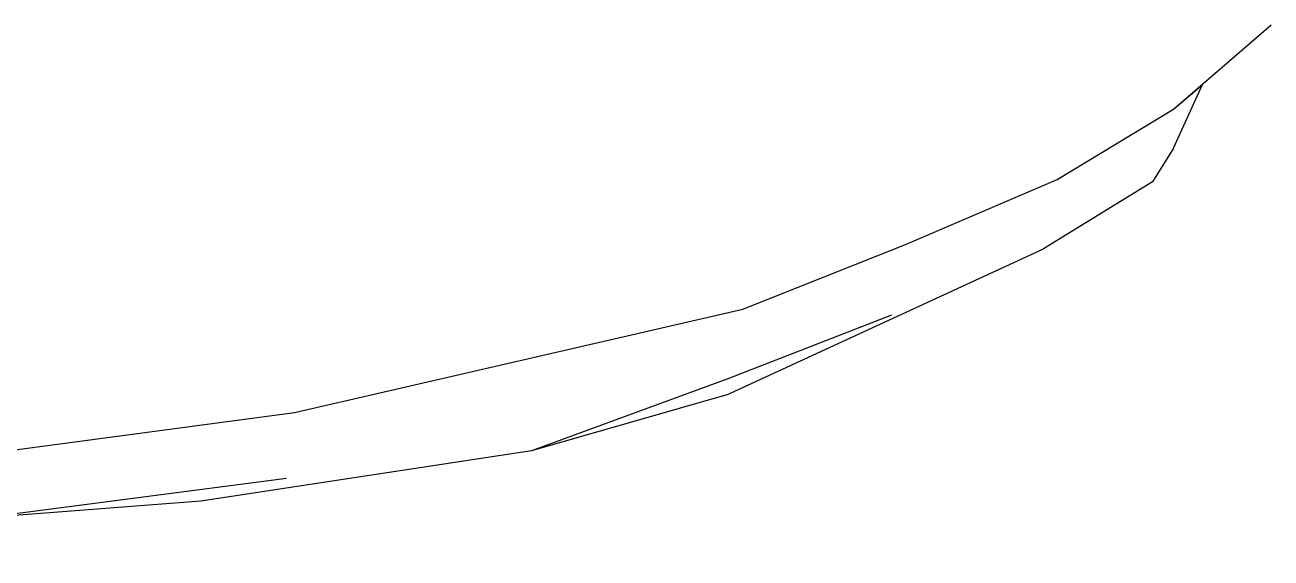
# Model space of a CAD drawing. Header units: millimetres. Extents: x 2336463 to 2579121, y 595385 to 778077.
# Drawn here: x 2526644.2 to 2526719.2, y 663916.2 to 663948.3 of the extents above; entities that cross this region are included whole.
import ezdxf

# ---------------------------------------------------------------- set-up
doc = ezdxf.new("R2010")
doc.units = ezdxf.units.MM
doc.header["$MEASUREMENT"] = 0
doc.linetypes.add('Wipeout_Contour', pattern=[1000, 0, -1000])
doc.layers.add('Интерьер - Мебель', color=7, linetype='Continuous')
doc.layers.add('Интерьер - Мебель_Ном._пера__62', color=7, linetype='Continuous', lineweight=25, true_color=0xaaaaaa)

msp = doc.modelspace()

# ---------------------------------------------------------------- wipeouts: each hides what was drawn before it
at = {"color": 254, "linetype": 'Wipeout_Contour', "lineweight": 0, "ltscale": 7837189.69663118}
msp.add_wipeout([(2526600.508, 663950.232), (2526600.147, 663935.505), (2526651.799, 663940.62)], dxfattribs=at).dxf.layer = 'Интерьер - Мебель'

# ---------------------------------------------------------------- next in the draw order: wipeouts: each hides what was drawn before it
at = {"color": 254, "linetype": 'Wipeout_Contour', "lineweight": 0, "ltscale": 7837244.094105326}
msp.add_wipeout([(2526600.508, 663950.232), (2526651.799, 663940.62), (2526652.135, 663955.143)], dxfattribs=at).dxf.layer = 'Интерьер - Мебель'

# ---------------------------------------------------------------- next in the draw order: wipeouts: each hides what was drawn before it
at = {"color": 254, "linetype": 'Wipeout_Contour', "lineweight": 0, "ltscale": 7837250.138928947}
msp.add_wipeout([(2526651.799, 663940.62), (2526623.895, 663924.432), (2526649.13, 663927.311)], dxfattribs=at).dxf.layer = 'Интерьер - Мебель'

# ---------------------------------------------------------------- next in the draw order: wipeouts: each hides what was drawn before it
at = {"color": 254, "linetype": 'Wipeout_Contour', "lineweight": 0, "ltscale": 7837205.406052353}
msp.add_wipeout([(2526600.147, 663935.505), (2526623.895, 663924.432), (2526651.799, 663940.62)], dxfattribs=at).dxf.layer = 'Интерьер - Мебель'

# ---------------------------------------------------------------- next in the draw order: wipeouts: each hides what was drawn before it
at = {"color": 254, "linetype": 'Wipeout_Contour', "lineweight": 0, "ltscale": 7837343.870072632}
msp.add_wipeout([(2526652.135, 663955.143), (2526651.799, 663940.62), (2526701.571, 663954.199)], dxfattribs=at).dxf.layer = 'Интерьер - Мебель'

# ---------------------------------------------------------------- next in the draw order: wipeouts: each hides what was drawn before it
at = {"color": 254, "linetype": 'Wipeout_Contour', "lineweight": 0, "ltscale": 7837386.290898498}
msp.add_wipeout([(2526701.571, 663954.199), (2526651.799, 663940.62), (2526700.187, 663943.583)], dxfattribs=at).dxf.layer = 'Интерьер - Мебель'

# ---------------------------------------------------------------- next in the draw order: wipeouts: each hides what was drawn before it
at = {"color": 254, "linetype": 'Wipeout_Contour', "lineweight": 0, "ltscale": 7837400.08773053}
msp.add_wipeout([(2526700.187, 663943.583), (2526675.884, 663932.055), (2526698.153, 663937.898)], dxfattribs=at).dxf.layer = 'Интерьер - Мебель'

# ---------------------------------------------------------------- next in the draw order: wipeouts: each hides what was drawn before it
at = {"color": 254, "linetype": 'Wipeout_Contour', "lineweight": 0, "ltscale": 7837303.182144782}
msp.add_wipeout([(2526651.799, 663940.62), (2526649.13, 663927.311), (2526675.884, 663932.055)], dxfattribs=at).dxf.layer = 'Интерьер - Мебель'

# ---------------------------------------------------------------- next in the draw order: wipeouts: each hides what was drawn before it
at = {"color": 254, "linetype": 'Wipeout_Contour', "lineweight": 0, "ltscale": 7837356.412458895}
msp.add_wipeout([(2526651.799, 663940.62), (2526675.884, 663932.055), (2526700.187, 663943.583)], dxfattribs=at).dxf.layer = 'Интерьер - Мебель'

# ---------------------------------------------------------------- next in the draw order: wipeouts: each hides what was drawn before it
at = {"color": 254, "linetype": 'Wipeout_Contour', "lineweight": 0, "ltscale": 7837449.799686821}
msp.add_wipeout([(2526701.571, 663954.199), (2526700.187, 663943.583), (2526714.311, 663949)], dxfattribs=at).dxf.layer = 'Интерьер - Мебель'

# ---------------------------------------------------------------- next in the draw order: wipeouts: each hides what was drawn before it
at = {"color": 254, "linetype": 'Wipeout_Contour', "lineweight": 0, "ltscale": 7837477.038662953}
msp.add_wipeout([(2526714.311, 663949), (2526712.377, 663943.622), (2526719.178, 663948.293)], dxfattribs=at).dxf.layer = 'Интерьер - Мебель'

# ---------------------------------------------------------------- next in the draw order: wipeouts: each hides what was drawn before it
at = {"color": 254, "linetype": 'Wipeout_Contour', "lineweight": 0, "ltscale": 7837439.193638114}
msp.add_wipeout([(2526698.153, 663937.898), (2526712.377, 663943.622), (2526700.187, 663943.583)], dxfattribs=at).dxf.layer = 'Интерьер - Мебель'

# ---------------------------------------------------------------- next in the draw order: wipeouts: each hides what was drawn before it
at = {"color": 254, "linetype": 'Wipeout_Contour', "lineweight": 0, "ltscale": 7837456.695478788}
msp.add_wipeout([(2526700.187, 663943.583), (2526712.377, 663943.622), (2526714.311, 663949)], dxfattribs=at).dxf.layer = 'Интерьер - Мебель'

# ---------------------------------------------------------------- next in the draw order: wipeouts: each hides what was drawn before it
at = {"color": 254, "linetype": 'Wipeout_Contour', "lineweight": 0, "ltscale": 7837459.244474096}
msp.add_wipeout([(2526713.313, 663943.215), (2526706.311, 663939.001), (2526712.377, 663943.622)], dxfattribs=at).dxf.layer = 'Интерьер - Мебель'

# ---------------------------------------------------------------- next in the draw order: wipeouts: each hides what was drawn before it
at = {"color": 254, "linetype": 'Wipeout_Contour', "lineweight": 0, "ltscale": 7837441.735446034}
msp.add_wipeout([(2526697.198, 663935.086), (2526706.311, 663939.001), (2526712.377, 663943.622)], dxfattribs=at).dxf.layer = 'Интерьер - Мебель'

# ---------------------------------------------------------------- next in the draw order: wipeouts: each hides what was drawn before it
at = {"color": 254, "linetype": 'Wipeout_Contour', "lineweight": 0, "ltscale": 7837406.002686864}
msp.add_wipeout([(2526698.153, 663937.898), (2526687.423, 663931.195), (2526697.198, 663935.086)], dxfattribs=at).dxf.layer = 'Интерьер - Мебель'

# ---------------------------------------------------------------- next in the draw order: wipeouts: each hides what was drawn before it
at = {"color": 254, "linetype": 'Wipeout_Contour', "lineweight": 0, "ltscale": 7837345.286336625}
msp.add_wipeout([(2526687.423, 663931.195), (2526660.463, 663924.98), (2526675.884, 663932.055)], dxfattribs=at).dxf.layer = 'Интерьер - Мебель'

# ---------------------------------------------------------------- next in the draw order: wipeouts: each hides what was drawn before it
at = {"color": 254, "linetype": 'Wipeout_Contour', "lineweight": 0, "ltscale": 7837252.939462764}
msp.add_wipeout([(2526623.069, 663919.968), (2526660.463, 663924.98), (2526649.13, 663927.311)], dxfattribs=at).dxf.layer = 'Интерьер - Мебель'

# ---------------------------------------------------------------- next in the draw order: wipeouts: each hides what was drawn before it
at = {"color": 254, "linetype": 'Wipeout_Contour', "lineweight": 0, "ltscale": 7837218.05677815}
msp.add_wipeout([(2526623.895, 663924.432), (2526649.13, 663927.311), (2526623.069, 663919.968)], dxfattribs=at).dxf.layer = 'Интерьер - Мебель'

# ---------------------------------------------------------------- next in the draw order: wipeouts: each hides what was drawn before it
at = {"color": 254, "linetype": 'Wipeout_Contour', "lineweight": 0, "ltscale": 7837307.266775321}
msp.add_wipeout([(2526649.13, 663927.311), (2526660.463, 663924.98), (2526675.884, 663932.055)], dxfattribs=at).dxf.layer = 'Интерьер - Мебель'

# ---------------------------------------------------------------- next in the draw order: wipeouts: each hides what was drawn before it
at = {"color": 254, "linetype": 'Wipeout_Contour', "lineweight": 0, "ltscale": 7837384.883183377}
msp.add_wipeout([(2526675.884, 663932.055), (2526687.423, 663931.195), (2526698.153, 663937.898)], dxfattribs=at).dxf.layer = 'Интерьер - Мебель'

# ---------------------------------------------------------------- next in the draw order: wipeouts: each hides what was drawn before it
at = {"color": 254, "linetype": 'Wipeout_Contour', "lineweight": 0, "ltscale": 7837434.05202169}
msp.add_wipeout([(2526698.153, 663937.898), (2526697.198, 663935.086), (2526712.377, 663943.622)], dxfattribs=at).dxf.layer = 'Интерьер - Мебель'

# ---------------------------------------------------------------- next in the draw order: wipeouts: each hides what was drawn before it
at = {"color": 254, "linetype": 'Wipeout_Contour', "lineweight": 0, "ltscale": 7837474.544216996}
msp.add_wipeout([(2526719.178, 663948.293), (2526712.377, 663943.622), (2526713.313, 663943.215)], dxfattribs=at).dxf.layer = 'Интерьер - Мебель'
at = {"color": 254, "linetype": 'Wipeout_Contour', "lineweight": 0, "ltscale": 7837408.537992861}
msp.add_wipeout([(2526686.444, 663926.037), (2526705.495, 663934.827), (2526696.358, 663930.825)], dxfattribs=at).dxf.layer = 'Интерьер - Мебель'

# ---------------------------------------------------------------- next in the draw order: wipeouts: each hides what was drawn before it
at = {"color": 254, "linetype": 'Wipeout_Contour', "lineweight": 0, "ltscale": 7837470.112548659}
msp.add_wipeout([(2526713.313, 663943.215), (2526713.313, 663940.878), (2526715.045, 663944.715)], dxfattribs=at).dxf.layer = 'Интерьер - Мебель'
at = {"color": 254, "linetype": 'Wipeout_Contour', "lineweight": 0, "ltscale": 10449834.9328127}
msp.add_wipeout([(2526674.715, 663922.672), (2526686.444, 663926.037), (2526696.358, 663930.825), (2526686.516, 663927.007)], dxfattribs=at).dxf.layer = 'Интерьер - Мебель'

# ---------------------------------------------------------------- next in the draw order: wipeouts: each hides what was drawn before it
at = {"color": 254, "linetype": 'Wipeout_Contour', "lineweight": 0, "ltscale": 7837459.20413733}
msp.add_wipeout([(2526706.311, 663939.001), (2526713.313, 663943.215), (2526713.313, 663940.878)], dxfattribs=at).dxf.layer = 'Интерьер - Мебель'
at = {"color": 254, "linetype": 'Wipeout_Contour', "lineweight": 0, "ltscale": 7837318.569823198}
msp.add_wipeout([(2526654.825, 663919.649), (2526659.985, 663921), (2526686.516, 663927.007)], dxfattribs=at).dxf.layer = 'Интерьер - Мебель'

# ---------------------------------------------------------------- next in the draw order: linework, layer by layer
at = {"layer": 'Интерьер - Мебель_Ном._пера__62', "color": 253, "linetype": 'Continuous', "lineweight": 25, "true_color": 0xaaaaaa}
msp.add_line((2526713.313, 663943.215), (2526719.178, 663948.293), dxfattribs=at)

# ---------------------------------------------------------------- next in the draw order: wipeouts: each hides what was drawn before it
at = {"color": 254, "linetype": 'Wipeout_Contour', "lineweight": 0, "ltscale": 7837451.765942209}
msp.add_wipeout([(2526713.313, 663940.878), (2526706.311, 663936.679), (2526706.311, 663939.001)], dxfattribs=at).dxf.layer = 'Интерьер - Мебель'
at = {"color": 254, "linetype": 'Wipeout_Contour', "lineweight": 0, "ltscale": 7837332.848554847}
msp.add_wipeout([(2526654.825, 663919.649), (2526686.516, 663927.007), (2526674.715, 663922.672)], dxfattribs=at).dxf.layer = 'Интерьер - Мебель'

# ---------------------------------------------------------------- next in the draw order: wipeouts: each hides what was drawn before it
at = {"color": 254, "linetype": 'Wipeout_Contour', "lineweight": 0, "ltscale": 7837433.704293368}
msp.add_wipeout([(2526706.311, 663939.001), (2526697.198, 663935.086), (2526706.311, 663936.679)], dxfattribs=at).dxf.layer = 'Интерьер - Мебель'
at = {"color": 254, "linetype": 'Wipeout_Contour', "lineweight": 0, "ltscale": 7837272.702843983}
msp.add_wipeout([(2526641.782, 663918.632), (2526654.825, 663919.649), (2526659.985, 663921)], dxfattribs=at).dxf.layer = 'Интерьер - Мебель'

# ---------------------------------------------------------------- next in the draw order: wipeouts: each hides what was drawn before it
at = {"color": 254, "linetype": 'Wipeout_Contour', "lineweight": 0, "ltscale": 7837424.323032372}
msp.add_wipeout([(2526697.198, 663932.777), (2526706.311, 663936.679), (2526697.198, 663935.086)], dxfattribs=at).dxf.layer = 'Интерьер - Мебель'

# ---------------------------------------------------------------- next in the draw order: wipeouts: each hides what was drawn before it
at = {"color": 254, "linetype": 'Wipeout_Contour', "lineweight": 0, "ltscale": 7837456.478180451}
msp.add_wipeout([(2526713.313, 663940.878), (2526712.052, 663938.851), (2526706.311, 663936.679)], dxfattribs=at).dxf.layer = 'Интерьер - Мебель'
at = {"color": 254, "linetype": 'Wipeout_Contour', "lineweight": 0, "ltscale": 7837403.647349302}
msp.add_wipeout([(2526687.423, 663931.195), (2526697.198, 663932.777), (2526697.198, 663935.086)], dxfattribs=at).dxf.layer = 'Интерьер - Мебель'

# ---------------------------------------------------------------- next in the draw order: linework, layer by layer
at = {"layer": 'Интерьер - Мебель_Ном._пера__62', "color": 253, "linetype": 'Continuous', "lineweight": 25, "true_color": 0xaaaaaa}
msp.add_line((2526713.313, 663940.878), (2526715.045, 663944.715), dxfattribs=at)

# ---------------------------------------------------------------- next in the draw order: wipeouts: each hides what was drawn before it
at = {"color": 254, "linetype": 'Wipeout_Contour', "lineweight": 0, "ltscale": 7837448.03744537}
msp.add_wipeout([(2526705.495, 663934.827), (2526706.311, 663936.679), (2526712.052, 663938.851)], dxfattribs=at).dxf.layer = 'Интерьер - Мебель'
at = {"color": 254, "linetype": 'Wipeout_Contour', "lineweight": 0, "ltscale": 7837393.629456198}
msp.add_wipeout([(2526697.198, 663932.777), (2526687.423, 663931.195), (2526687.423, 663928.874)], dxfattribs=at).dxf.layer = 'Интерьер - Мебель'

# ---------------------------------------------------------------- next in the draw order: linework, layer by layer
at = {"layer": 'Интерьер - Мебель_Ном._пера__62', "color": 253, "linetype": 'Continuous', "lineweight": 25, "true_color": 0xaaaaaa}
for p, q in [((2526706.311, 663939.001), (2526713.313, 663943.215)), ((2526713.313, 663940.878), (2526712.052, 663938.851))]:
    msp.add_line(p, q, dxfattribs=at)

# ---------------------------------------------------------------- next in the draw order: wipeouts: each hides what was drawn before it
at = {"color": 254, "linetype": 'Wipeout_Contour', "lineweight": 0, "ltscale": 7837431.384023212}
msp.add_wipeout([(2526697.198, 663932.777), (2526705.495, 663934.827), (2526706.311, 663936.679)], dxfattribs=at).dxf.layer = 'Интерьер - Мебель'
at = {"color": 254, "linetype": 'Wipeout_Contour', "lineweight": 0, "ltscale": 7837355.160088543}
msp.add_wipeout([(2526660.463, 663924.98), (2526687.423, 663931.195), (2526687.423, 663928.874)], dxfattribs=at).dxf.layer = 'Интерьер - Мебель'

# ---------------------------------------------------------------- next in the draw order: wipeouts: each hides what was drawn before it
at = {"color": 254, "linetype": 'Wipeout_Contour', "lineweight": 0, "ltscale": 7837421.052631592}
msp.add_wipeout([(2526697.198, 663932.777), (2526696.358, 663930.825), (2526705.495, 663934.827)], dxfattribs=at).dxf.layer = 'Интерьер - Мебель'
at = {"color": 254, "linetype": 'Wipeout_Contour', "lineweight": 0, "ltscale": 7837327.81386063}
msp.add_wipeout([(2526687.423, 663928.874), (2526660.463, 663922.636), (2526660.463, 663924.98)], dxfattribs=at).dxf.layer = 'Интерьер - Мебель'

# ---------------------------------------------------------------- next in the draw order: linework, layer by layer
at = {"layer": 'Интерьер - Мебель_Ном._пера__62', "color": 253, "linetype": 'Continuous', "lineweight": 25, "true_color": 0xaaaaaa}
for p, q in [((2526697.198, 663935.086), (2526706.311, 663939.001)), ((2526712.052, 663938.851), (2526705.495, 663934.827))]:
    msp.add_line(p, q, dxfattribs=at)

# ---------------------------------------------------------------- next in the draw order: wipeouts: each hides what was drawn before it
at = {"color": 254, "linetype": 'Wipeout_Contour', "lineweight": 0, "ltscale": 7837401.269349662}
msp.add_wipeout([(2526697.198, 663932.777), (2526687.423, 663928.874), (2526696.358, 663930.825)], dxfattribs=at).dxf.layer = 'Интерьер - Мебель'
at = {"color": 254, "linetype": 'Wipeout_Contour', "lineweight": 0, "ltscale": 7837262.382059368}
msp.add_wipeout([(2526660.463, 663924.98), (2526623.069, 663919.968), (2526660.463, 663922.636)], dxfattribs=at).dxf.layer = 'Интерьер - Мебель'

# ---------------------------------------------------------------- next in the draw order: wipeouts: each hides what was drawn before it
at = {"color": 254, "linetype": 'Wipeout_Contour', "lineweight": 0, "ltscale": 7837390.26370072}
msp.add_wipeout([(2526686.516, 663927.007), (2526696.358, 663930.825), (2526687.423, 663928.874)], dxfattribs=at).dxf.layer = 'Интерьер - Мебель'
at = {"color": 254, "linetype": 'Wipeout_Contour', "lineweight": 0, "ltscale": 7837225.294747178}
msp.add_wipeout([(2526623.069, 663917.615), (2526660.463, 663922.636), (2526623.069, 663919.968)], dxfattribs=at).dxf.layer = 'Интерьер - Мебель'

# ---------------------------------------------------------------- next in the draw order: linework, layer by layer
at = {"layer": 'Интерьер - Мебель_Ном._пера__62', "color": 253, "linetype": 'Continuous', "lineweight": 25, "true_color": 0xaaaaaa}
msp.add_line((2526687.423, 663931.195), (2526697.198, 663935.086), dxfattribs=at)

# ---------------------------------------------------------------- next in the draw order: wipeouts: each hides what was drawn before it
at = {"color": 254, "linetype": 'Wipeout_Contour', "lineweight": 0, "ltscale": 7837352.674324106}
msp.add_wipeout([(2526687.423, 663928.874), (2526686.516, 663927.007), (2526660.463, 663922.636)], dxfattribs=at).dxf.layer = 'Интерьер - Мебель'

# ---------------------------------------------------------------- next in the draw order: wipeouts: each hides what was drawn before it
at = {"color": 254, "linetype": 'Wipeout_Contour', "lineweight": 0, "ltscale": 7837324.944657044}
msp.add_wipeout([(2526659.985, 663921), (2526660.463, 663922.636), (2526686.516, 663927.007)], dxfattribs=at).dxf.layer = 'Интерьер - Мебель'

# ---------------------------------------------------------------- next in the draw order: linework, layer by layer
at = {"layer": 'Интерьер - Мебель_Ном._пера__62', "color": 253, "linetype": 'Continuous', "lineweight": 25, "true_color": 0xaaaaaa}
for p, q in [((2526686.444, 663926.037), (2526705.495, 663934.827)), ((2526660.463, 663924.98), (2526687.423, 663931.195)), ((2526696.358, 663930.825), (2526686.516, 663927.007)), ((2526686.516, 663927.007), (2526674.715, 663922.672)), ((2526686.444, 663926.037), (2526674.715, 663922.672))]:
    msp.add_line(p, q, dxfattribs=at)

# ---------------------------------------------------------------- next in the draw order: wipeouts: each hides what was drawn before it
at = {"color": 254, "linetype": 'Wipeout_Contour', "lineweight": 0, "ltscale": 7837260.358575495}
msp.add_wipeout([(2526623.069, 663917.615), (2526659.985, 663921), (2526660.463, 663922.636)], dxfattribs=at).dxf.layer = 'Интерьер - Мебель'

# ---------------------------------------------------------------- next in the draw order: wipeouts: each hides what was drawn before it
at = {"color": 254, "linetype": 'Wipeout_Contour', "lineweight": 0, "ltscale": 7837223.531547277}
msp.add_wipeout([(2526623.069, 663917.615), (2526623.19, 663916.214), (2526659.985, 663921)], dxfattribs=at).dxf.layer = 'Интерьер - Мебель'

# ---------------------------------------------------------------- next in the draw order: linework, layer by layer
at = {"layer": 'Интерьер - Мебель_Ном._пера__62', "color": 253, "linetype": 'Continuous', "lineweight": 25, "true_color": 0xaaaaaa}
for p, q in [((2526623.069, 663919.968), (2526660.463, 663924.98)), ((2526674.715, 663922.672), (2526654.825, 663919.649)), ((2526659.985, 663921), (2526623.19, 663916.214)), ((2526654.825, 663919.649), (2526641.782, 663918.632))]:
    msp.add_line(p, q, dxfattribs=at)

doc.saveas('drawing.dxf')
